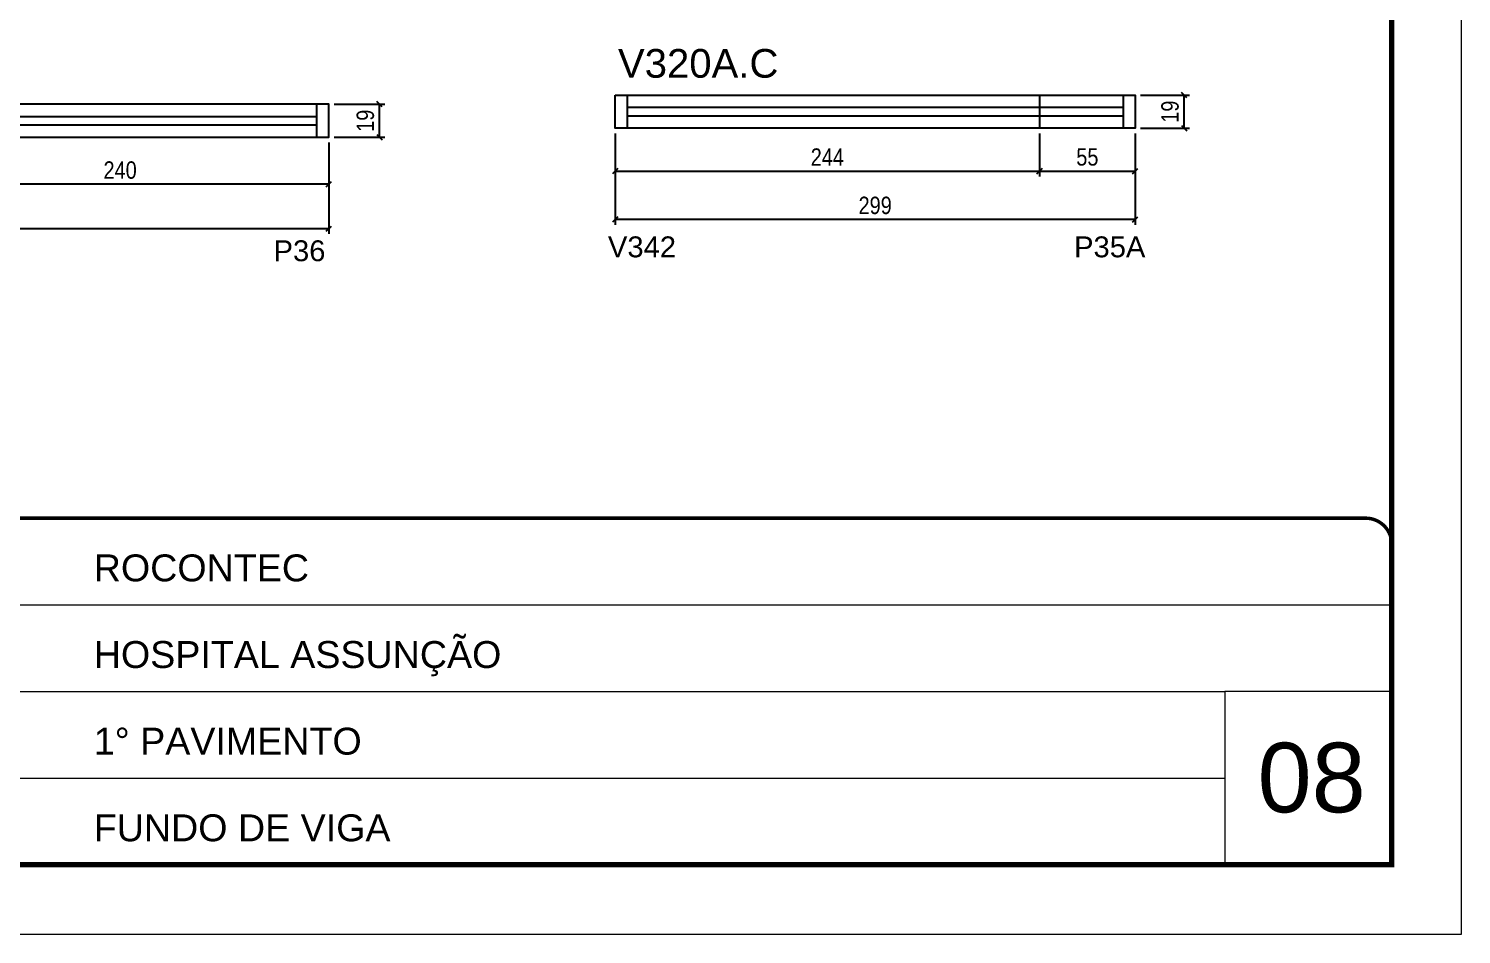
# Model space of a CAD drawing. Extents: x 3090 to 9343, y 762 to 5258.
# Drawn here: x 8520 to 9343, y 3059 to 3580 of the extents above; entities that cross this region are included whole.
import ezdxf

# ---------------------------------------------------------------- set-up
doc = ezdxf.new("R2010")
doc.units = 0
doc.linetypes.add('CONTINUO', pattern=[0])
doc.linetypes.add('DASHED', pattern=[0.75, 0.5, -0.25])
for name, color, linetype in [('5', 5, 'Continuous'), ('COTA', 241, 'Continuous'), ('Cotas', 1, 'Continuous'), ('NOMENCLATURA', 7, 'Continuous'), ('Painéis', 200, 'Continuous'), ('SARR_2.2x7', 40, 'Continuous')]:
    doc.layers.add(name, color=color, linetype=linetype)
for name, color, linetype, lineweight in [('CARIMBO', 255, 'Continuous', 9), ('Folhas', 255, 'Continuous', 9), ('Romaneio', 3, 'Continuous', 13), ('SARRAFO DE PRESSAO', 251, 'DASHED', 9)]:
    doc.layers.add(name, color=color, linetype=linetype, lineweight=lineweight)
doc.styles.add('ARIAL', font='arial.ttf')
doc.styles.add('COTA TECNICA', font='techl___.ttf', dxfattribs={"height": 10})
doc.styles.add('COTA TECNICA-50', font='techl___.ttf', dxfattribs={"height": 10})
doc.styles.get("Standard").update_dxf_attribs({"font": 'arial.ttf'})
doc.dimstyles.new('COTA PAINEL-50', dxfattribs={"dimtxt": 10, "dimasz": 3, "dimexe": 3, "dimexo": 3, "dimgap": 3, "dimtad": 1, "dimdec": 1, "dimzin": 12, "dimdsep": 46, "dimtxsty": 'COTA TECNICA-50', "dimblk1": 'OBLIQUE', "dimblk2": 'OBLIQUE', "dimsah": 1, "dimcen": 0.9, "dimclrd": 4, "dimclre": 4, "dimclrt": 240, "dimadec": 1, "dimazin": 3, "dimtfac": 1, "dimtdec": 1, "dimtmove": 0, "dimatfit": 3, "dimfxl": 1, "dimtolj": 1, "dimtzin": 12, "dimarcsym": 0})
doc.dimstyles.new('PAINEL', dxfattribs={"dimtxt": 10, "dimasz": 3, "dimexe": 3, "dimexo": 3, "dimgap": 3, "dimtad": 1, "dimdec": 1, "dimzin": 12, "dimdsep": 46, "dimtxsty": 'COTA TECNICA', "dimblk1": 'OBLIQUE', "dimblk2": 'OBLIQUE', "dimsah": 1, "dimcen": 0.9, "dimclrd": 4, "dimclre": 4, "dimclrt": 240, "dimadec": 1, "dimazin": 3, "dimtfac": 1, "dimtdec": 1, "dimtmove": 0, "dimatfit": 3, "dimfxl": 1, "dimtolj": 1, "dimtzin": 12, "dimarcsym": 0})

# ---------------------------------------------------------------- blocks, each defined once
blk = doc.blocks.new('9999999999')
at = {"color": 30, "linetype": 'CONTINUO'}
for p, q in [((98564.56, 34379.64), (99583.98, 34379.64)), ((98564.56, 34329.83), (99487.98, 34329.83)), ((99583.98, 34329.83), (99487.98, 34329.83)), ((99487.98, 34329.83), (99487.98, 34230.21)), ((98564.56, 34280.02), (99487.98, 34280.02))]:
    blk.add_line(p, q, dxfattribs=at)
at = {"color": 30, "linetype": 'CONTINUO', "const_width": 2}
blk.add_lwpolyline([(99583.98, 34230.21), (99583.98, 34414.45, 0.414214), (99568.98, 34429.45), (98228.98, 34429.45, 0.414214), (98213.98, 34414.45), (98213.98, 34245.21, 0.414214), (98228.98, 34230.21), (99583.98, 34230.21)], format="xyb", dxfattribs=at)
at = {"layer": 'Folhas'}
blk.add_lwpolyline([(98138.98, 34190.21), (99623.98, 34190.21), (99623.98, 35240.21), (98138.98, 35240.21)], close=True, dxfattribs=at)
at = {"layer": 'Folhas', "color": 30, "const_width": 3}
blk.add_lwpolyline([(98213.98, 34230.21), (99583.98, 34230.21), (99583.98, 35200.21), (98213.98, 35200.21)], close=True, dxfattribs=at)
at = {"color": 7, "linetype": 'Continuous', "ltscale": 5, "style": 'ARIAL'}
for s, height, p in [('ROCONTEC', 15.483, (98837.68, 34393.13)), ('HOSPITAL ASSUNÇÃO', 15.4829, (98837.68, 34343.32)), ('1° PAVIMENTO', 15.4829, (98837.68, 34293.51)), ('FUNDO DE VIGA', 15.4829, (98837.68, 34243.7))]:
    blk.add_text(s, height=height, dxfattribs=at).set_placement(p)
blk = doc.blocks.new('_Oblique')
at = {"color": 0, "linetype": 'ByBlock', "lineweight": -2}
blk.add_line((-0.5, -0.5), (0.5, 0.5), dxfattribs=at)
blk = doc.blocks.new('*D154')
at = {"layer": 'COTA', "color": 4, "linetype": 'ByBlock', "lineweight": -2, "transparency": 16777216}
for p, q in [((8452.28, 3514.33), (8452.28, 3487.31)), ((8692.28, 3514.33), (8692.28, 3487.31)), ((8692.28, 3490.31), (8452.28, 3490.31))]:
    blk.add_line(p, q, dxfattribs=at)
at = {"layer": 'Defpoints', "color": 0, "linetype": 'ByBlock', "transparency": 16777216}
for p in [(8452.28, 3517.33), (8692.28, 3517.33), (8452.28, 3490.31)]:
    blk.add_point(p, dxfattribs=at)
at = {"layer": 'COTA', "color": 4, "linetype": 'ByBlock', "lineweight": -2, "transparency": 16777216, "xscale": 3, "yscale": 3, "zscale": 3, "rotation": 180}
blk.add_blockref('_Oblique', (8452.28, 3490.31), dxfattribs=at)
at = {"layer": 'COTA', "color": 4, "linetype": 'ByBlock', "lineweight": -2, "transparency": 16777216, "xscale": 3, "yscale": 3, "zscale": 3}
blk.add_blockref('_Oblique', (8692.28, 3490.31), dxfattribs=at)
at = {"layer": 'COTA', "color": 240, "linetype": 'ByBlock', "transparency": 16777216, "insert": (8572.28, 3498.41), "char_height": 10, "attachment_point": 5, "style": 'COTA TECNICA-50'}
blk.add_mtext('\\A1;240', dxfattribs=at)
blk = doc.blocks.new('*D156')
at = {"layer": 'Defpoints', "color": 0, "linetype": 'ByBlock', "transparency": 16777216}
for p in [(8208.28, 3517.33), (8692.28, 3517.33), (8692.28, 3464.81)]:
    blk.add_point(p, dxfattribs=at)
at = {"layer": 'Romaneio', "color": 4, "linetype": 'ByBlock', "lineweight": -2, "transparency": 16777216}
for p, q in [((8208.28, 3514.33), (8208.28, 3461.81)), ((8692.28, 3514.33), (8692.28, 3461.81)), ((8208.28, 3464.81), (8692.28, 3464.81))]:
    blk.add_line(p, q, dxfattribs=at)
at = {"layer": 'Romaneio', "color": 4, "linetype": 'ByBlock', "lineweight": -2, "transparency": 16777216, "xscale": 3, "yscale": 3, "zscale": 3, "rotation": 180}
blk.add_blockref('_Oblique', (8208.28, 3464.81), dxfattribs=at)
at = {"layer": 'Romaneio', "color": 4, "linetype": 'ByBlock', "lineweight": -2, "transparency": 16777216, "xscale": 3, "yscale": 3, "zscale": 3}
blk.add_blockref('_Oblique', (8692.28, 3464.81), dxfattribs=at)
at = {"layer": 'Romaneio', "color": 240, "linetype": 'ByBlock', "transparency": 16777216, "insert": (8450.28, 3472.9), "char_height": 10, "attachment_point": 5, "style": 'COTA TECNICA-50'}
blk.add_mtext('\\A1;484', dxfattribs=at)
blk = doc.blocks.new('*D157')
at = {"layer": 'COTA', "color": 4, "linetype": 'ByBlock', "lineweight": -2, "transparency": 16777216}
for p, q in [((8856.9, 3519.55), (8856.9, 3467.02)), ((9155.9, 3519.55), (9155.9, 3467.02)), ((9155.9, 3470.02), (8856.9, 3470.02))]:
    blk.add_line(p, q, dxfattribs=at)
at = {"layer": 'Defpoints', "color": 0, "linetype": 'ByBlock', "transparency": 16777216}
for p in [(8856.9, 3522.55), (9155.9, 3522.55), (8856.9, 3470.02)]:
    blk.add_point(p, dxfattribs=at)
at = {"layer": 'COTA', "color": 4, "linetype": 'ByBlock', "lineweight": -2, "transparency": 16777216, "xscale": 3, "yscale": 3, "zscale": 3, "rotation": 180}
blk.add_blockref('_Oblique', (8856.9, 3470.02), dxfattribs=at)
at = {"layer": 'COTA', "color": 4, "linetype": 'ByBlock', "lineweight": -2, "transparency": 16777216, "xscale": 3, "yscale": 3, "zscale": 3}
blk.add_blockref('_Oblique', (9155.9, 3470.02), dxfattribs=at)
at = {"layer": 'COTA', "color": 240, "linetype": 'ByBlock', "transparency": 16777216, "insert": (9006.4, 3478.11), "char_height": 10, "attachment_point": 5, "style": 'COTA TECNICA-50'}
blk.add_mtext('\\A1;299', dxfattribs=at)
blk = doc.blocks.new('*D234')
at = {"layer": 'Defpoints', "color": 0, "linetype": 'ByBlock', "transparency": 16777216}
for p in [(9155.9, 3541.55), (9184.06, 3541.55), (9155.9, 3522.55)]:
    blk.add_point(p, dxfattribs=at)
at = {"layer": 'Romaneio', "color": 4, "linetype": 'ByBlock', "lineweight": -2, "transparency": 16777216}
for p, q in [((9158.9, 3541.55), (9187.06, 3541.55)), ((9184.06, 3522.55), (9184.06, 3541.55)), ((9158.9, 3522.55), (9187.06, 3522.55))]:
    blk.add_line(p, q, dxfattribs=at)
at = {"layer": 'Romaneio', "color": 4, "linetype": 'ByBlock', "lineweight": -2, "transparency": 16777216, "xscale": 3, "yscale": 3, "zscale": 3}
for p, rotation in [((9184.06, 3541.55), 90), ((9184.06, 3522.55), 270)]:
    blk.add_blockref('_Oblique', p, dxfattribs=dict(at, rotation=rotation))
at = {"layer": 'Romaneio', "color": 240, "linetype": 'ByBlock', "transparency": 16777216, "insert": (9175.97, 3532.05), "char_height": 10, "attachment_point": 5, "rotation": 90, "style": 'COTA TECNICA-50'}
blk.add_mtext('\\A1;19', dxfattribs=at)
blk = doc.blocks.new('*D235')
at = {"layer": 'Cotas', "color": 4, "linetype": 'ByBlock', "lineweight": -2, "transparency": 16777216}
for p, q in [((8695.28, 3536.33), (8724.41, 3536.33)), ((8721.41, 3517.33), (8721.41, 3536.33)), ((8695.28, 3517.33), (8724.41, 3517.33))]:
    blk.add_line(p, q, dxfattribs=at)
at = {"layer": 'Defpoints', "color": 0, "linetype": 'ByBlock', "transparency": 16777216}
for p in [(8692.28, 3536.33), (8721.41, 3536.33), (8692.28, 3517.33)]:
    blk.add_point(p, dxfattribs=at)
at = {"layer": 'Cotas', "color": 4, "linetype": 'ByBlock', "lineweight": -2, "transparency": 16777216, "xscale": 3, "yscale": 3, "zscale": 3}
for p, rotation in [((8721.41, 3536.33), 90), ((8721.41, 3517.33), 270)]:
    blk.add_blockref('_Oblique', p, dxfattribs=dict(at, rotation=rotation))
at = {"layer": 'Cotas', "color": 240, "linetype": 'ByBlock', "transparency": 16777216, "insert": (8713.32, 3526.83), "char_height": 10, "attachment_point": 5, "rotation": 90, "style": 'COTA TECNICA-50'}
blk.add_mtext('\\A1;19', dxfattribs=at)
blk = doc.blocks.new('*D243')
at = {"color": 4, "lineweight": -2, "transparency": 16777216}
for p, q in [((8856.9, 3519.55), (8856.9, 3494.87)), ((9100.9, 3519.55), (9100.9, 3494.87)), ((8856.9, 3497.87), (9100.9, 3497.87))]:
    blk.add_line(p, q, dxfattribs=at)
at = {"layer": 'Defpoints', "color": 0, "transparency": 16777216}
for p in [(8856.9, 3522.55), (9100.9, 3522.55), (9100.9, 3497.87)]:
    blk.add_point(p, dxfattribs=at)
at = {"color": 4, "lineweight": -2, "transparency": 16777216, "xscale": 3, "yscale": 3, "zscale": 3, "rotation": 180}
blk.add_blockref('_Oblique', (8856.9, 3497.87), dxfattribs=at)
at = {"color": 4, "lineweight": -2, "transparency": 16777216, "xscale": 3, "yscale": 3, "zscale": 3}
blk.add_blockref('_Oblique', (9100.9, 3497.87), dxfattribs=at)
at = {"color": 240, "transparency": 16777216, "insert": (8978.9, 3505.94), "char_height": 10, "attachment_point": 5, "style": 'COTA TECNICA'}
blk.add_mtext('\\A1;244', dxfattribs=at)
blk = doc.blocks.new('*D244')
at = {"color": 4, "lineweight": -2, "transparency": 16777216}
for p, q in [((9100.9, 3519.55), (9100.9, 3494.87)), ((9155.9, 3519.55), (9155.9, 3494.87)), ((9100.9, 3497.87), (9155.9, 3497.87))]:
    blk.add_line(p, q, dxfattribs=at)
at = {"layer": 'Defpoints', "color": 0, "transparency": 16777216}
for p in [(9100.9, 3522.55), (9155.9, 3522.55), (9155.9, 3497.87)]:
    blk.add_point(p, dxfattribs=at)
at = {"color": 4, "lineweight": -2, "transparency": 16777216, "xscale": 3, "yscale": 3, "zscale": 3, "rotation": 180}
blk.add_blockref('_Oblique', (9100.9, 3497.87), dxfattribs=at)
at = {"color": 4, "lineweight": -2, "transparency": 16777216, "xscale": 3, "yscale": 3, "zscale": 3}
blk.add_blockref('_Oblique', (9155.9, 3497.87), dxfattribs=at)
at = {"color": 240, "transparency": 16777216, "insert": (9128.4, 3505.98), "char_height": 10, "attachment_point": 5, "style": 'COTA TECNICA'}
blk.add_mtext('\\A1;55', dxfattribs=at)

msp = doc.modelspace()

# ---------------------------------------------------------------- linework, layer by layer
at = {"layer": 'Painéis', "linetype": 'Continuous'}
msp.add_line((9100.9, 3541.55), (9100.9, 3522.55), dxfattribs=at)
msp.add_lwpolyline([(8452.28, 3536.33), (8452.28, 3517.33), (8692.28, 3517.33), (8692.28, 3536.33), (8208.28, 3536.33)], dxfattribs=at)
msp.add_lwpolyline([(8856.9, 3541.55), (9155.9, 3541.55), (9155.9, 3522.55), (8856.9, 3522.55)], close=True, dxfattribs=at)
at = {"layer": 'SARR_2.2x7', "linetype": 'Continuous'}
for p, q in [((8685.28, 3536.33), (8685.28, 3517.33)), ((8863.9, 3541.55), (8863.9, 3522.55)), ((8863.9, 3534.55), (9148.9, 3534.55)), ((9148.9, 3541.55), (9148.9, 3522.55)), ((8452.28, 3529.33), (8685.28, 3529.33)), ((9148.9, 3529.55), (8863.9, 3529.55)), ((8685.28, 3524.33), (8452.28, 3524.33))]:
    msp.add_line(p, q, dxfattribs=at)

# ---------------------------------------------------------------- block references
at = {"layer": 'SARRAFO DE PRESSAO', "color": 6, "linetype": 'ByBlock'}
msp.add_blockref('9999999999', (-90280.55, -31131.1), dxfattribs=at)

# ---------------------------------------------------------------- texts
at = {"layer": '5', "linetype": 'Continuous'}
for s, p in [('V342', (8852.75, 3448.33)), ('P35A', (9120.76, 3448.33)), ('P36', (8660.5, 3446.08))]:
    msp.add_text(s, height=12, rotation=359.99996, dxfattribs=at).set_placement(p)
at = {"layer": 'CARIMBO', "style": 'ARIAL'}
msp.add_text('08', height=40, dxfattribs=at).set_placement((9226.29, 3129.25))
at = {"layer": 'NOMENCLATURA', "linetype": 'Continuous'}
msp.add_text('V320A.C', height=16.5, dxfattribs=at).set_placement((8858.52, 3551.57))

# ---------------------------------------------------------------- dimensions: what is measured, and where the dimension line sits
for base, p1, p2, picture, middle in [((9100.9, 3497.87), (8856.9, 3522.55), (9100.9, 3522.55), '*D243', (8978.9, 3505.94)), ((9155.9, 3497.87), (9100.9, 3522.55), (9155.9, 3522.55), '*D244', (9128.4, 3505.98))]:
    dim = msp.add_linear_dim(base=base, p1=p1, p2=p2, dimstyle='PAINEL')
    dim.commit()
    dim.dimension.update_dxf_attribs({"geometry": picture, "text_midpoint": middle})
at = {"layer": 'COTA', "linetype": 'ByBlock'}
for base, p1, p2, picture, middle in [((8856.9, 3470.02), (9155.9, 3522.55), (8856.9, 3522.55), '*D157', (9006.4, 3478.11)), ((8452.28, 3490.31), (8692.28, 3517.33), (8452.28, 3517.33), '*D154', (8572.28, 3498.41))]:
    dim = msp.add_linear_dim(base=base, p1=p1, p2=p2, dimstyle='COTA PAINEL-50', override={"dimarcsym": 1}, dxfattribs=at)
    dim.commit()
    dim.dimension.update_dxf_attribs({"geometry": picture, "text_midpoint": middle})
at = {"layer": 'Cotas', "linetype": 'ByBlock'}
dim = msp.add_linear_dim(base=(8721.41, 3536.33), p1=(8692.28, 3517.33), p2=(8692.28, 3536.33), angle=90, dimstyle='COTA PAINEL-50', override={"dimarcsym": 1}, dxfattribs=at)
dim.commit()
dim.dimension.update_dxf_attribs({"geometry": '*D235', "text_midpoint": (8713.32, 3526.83)})
at = {"layer": 'Romaneio', "linetype": 'ByBlock'}
dim = msp.add_linear_dim(base=(9184.06, 3541.55), p1=(9155.9, 3522.55), p2=(9155.9, 3541.55), angle=90, dimstyle='COTA PAINEL-50', override={"dimarcsym": 1}, dxfattribs=at)
dim.commit()
dim.dimension.update_dxf_attribs({"geometry": '*D234', "text_midpoint": (9175.97, 3532.05)})
dim = msp.add_linear_dim(base=(8692.28, 3464.81), p1=(8208.28, 3517.33), p2=(8692.28, 3517.33), dimstyle='COTA PAINEL-50', override={"dimarcsym": 1}, dxfattribs=at)
dim.commit()
dim.dimension.update_dxf_attribs({"geometry": '*D156', "text_midpoint": (8450.28, 3472.9)})

doc.saveas('drawing.dxf')
